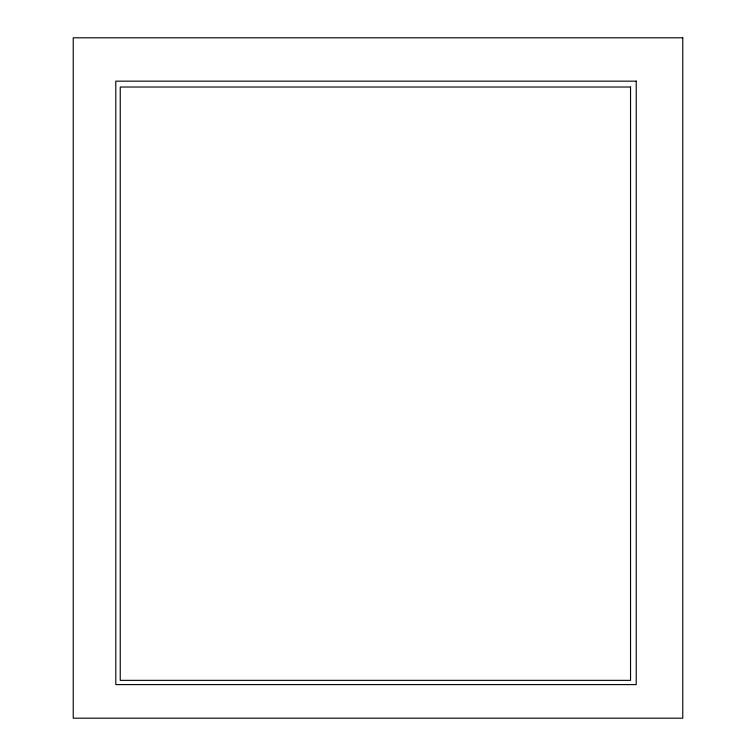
<?xml version="1.0" encoding="UTF-8"?>
<svg xmlns="http://www.w3.org/2000/svg" width="756" height="756" viewBox="0 0 756 756"><rect width="100%" height="100%" fill="white"/><g stroke="black" fill="none" stroke-linecap="round" stroke-linejoin="round"><path stroke-width="1.13" d="M682.762 37.8L73.237 37.8L73.237 718.2L682.762 718.2L682.762 37.8M636.231 81.157L115.8 81.157L115.8 684.605L636.231 684.605L636.231 81.157M630.542 87.025L120.242 87.025L120.242 680.353L630.542 680.353L630.542 87.025"/></g></svg>
